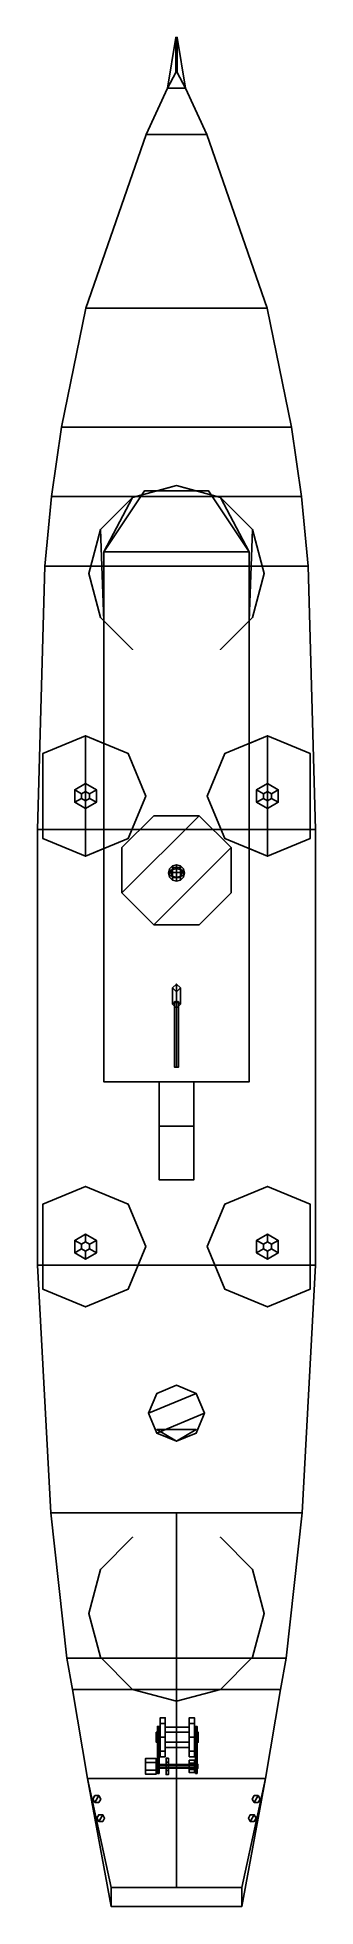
# Model space of a CAD drawing. Extents: x -3.6 to 3.6, y -24.4 to 23.8.
import ezdxf

# ---------------------------------------------------------------- set-up
doc = ezdxf.new("R2010")
doc.units = 0
doc.layers.get('0').update_dxf_attribs({"linetype": 'CONTINUOUS'})

msp = doc.modelspace()

# ---------------------------------------------------------------- linework, layer by layer
for points in [[(-0.02, 22.87, -1.68), (-0.23, 22.46, -1.9), (-0.23, 22.46, 1.68), (-0.02, 23.77, 1.68)], [(-0.02, 23.77, 1.68), (-0.23, 22.46, 1.68), (0.23, 22.46, 1.68), (0.02, 23.77, 1.68)], [(0.02, 22.87, -1.68), (-0.02, 22.87, -1.68), (-0.02, 23.77, 1.68), (0.02, 23.77, 1.68)], [(0.02, 23.77, 1.68), (0.23, 22.46, 1.68), (0.23, 22.46, -1.9), (0.02, 22.87, -1.68)], [(0.23, 22.46, -1.9), (-0.23, 22.46, -1.9), (-0.02, 22.87, -1.68), (0.02, 22.87, -1.68)], [(0.78, 21.27, -1.9), (-0.78, 21.27, -1.9), (-0.23, 22.46, -1.9), (0.23, 22.46, -1.9)], [(-0.23, 22.46, -1.9), (-0.78, 21.27, -1.9), (-0.78, 21.27, 1.68), (-0.23, 22.46, 1.68)], [(-0.23, 22.46, 1.68), (-0.78, 21.27, 1.68), (0.78, 21.27, 1.68), (0.23, 22.46, 1.68)], [(0.23, 22.46, 1.68), (0.78, 21.27, 1.68), (0.78, 21.27, -1.9), (0.23, 22.46, -1.9)], [(2.33, 16.8, -1.9), (-2.33, 16.8, -1.9), (-0.78, 21.27, -1.9), (0.78, 21.27, -1.9)], [(-0.78, 21.27, -1.9), (-2.33, 16.8, -1.9), (-2.33, 16.8, 1.68), (-0.78, 21.27, 1.68)], [(-0.78, 21.27, 1.68), (-2.33, 16.8, 1.68), (2.33, 16.8, 1.68), (0.78, 21.27, 1.68)], [(0.78, 21.27, 1.68), (2.33, 16.8, 1.68), (2.33, 16.8, -1.9), (0.78, 21.27, -1.9)], [(2.96, 13.74, -1.9), (-2.96, 13.74, -1.9), (-2.33, 16.8, -1.9), (2.33, 16.8, -1.9)], [(-2.33, 16.8, 1.68), (-2.96, 13.74, 1.68), (2.96, 13.74, 1.68), (2.33, 16.8, 1.68)], [(-2.33, 16.8, -1.9), (-2.96, 13.74, -1.9), (-2.96, 13.74, 1.68), (-2.33, 16.8, 1.68)], [(2.33, 16.8, 1.68), (2.96, 13.74, 1.68), (2.96, 13.74, -1.9), (2.33, 16.8, -1.9)], [(3.22, 11.95, -1.9), (-3.22, 11.95, -1.9), (-2.96, 13.74, -1.9), (2.96, 13.74, -1.9)], [(-2.96, 13.74, 1.68), (-3.22, 11.95, 1.68), (3.22, 11.95, 1.68), (2.96, 13.74, 1.68)], [(-2.96, 13.74, -1.9), (-3.22, 11.95, -1.9), (-3.22, 11.95, 1.68), (-2.96, 13.74, 1.68)], [(2.96, 13.74, 1.68), (3.22, 11.95, 1.68), (3.22, 11.95, -1.9), (2.96, 13.74, -1.9)], [(-0.82, 12.1, 1.68), (-1.87, 10.53, 1.68), (-1.87, 10.53, 3.86), (-0.82, 12.1, 3.86)], [(-0.82, 12.1, 3.86), (-1.87, 10.53, 3.86), (1.87, 10.53, 3.86), (0.82, 12.1, 3.86)], [(0, 12.23, 3.86), (-1.13, 11.927, 3.86), (-1.13, 11.927, 5.07), (0, 12.23, 5.07)], [(-1.13, 11.927, 3.86), (0, 12.23, 3.86), (0, 12.23, 5.07), (-1.13, 11.927, 5.07)], [(0.82, 12.1, 3.86), (0.82, 12.1, 1.68), (-0.82, 12.1, 1.68), (-0.82, 12.1, 3.86)], [(0.485, 12.1, 3.86), (0.485, 12.1, 3.86), (0, 12.23, 3.86), (-0.485, 12.1, 3.86)], [(0.485, 12.1, 3.86), (0.485, 12.1, 3.86), (-0.485, 12.1, 3.86), (0, 12.23, 3.86)], [(1.13, 11.927, 3.86), (0, 12.23, 3.86), (0, 12.23, 5.07), (1.13, 11.927, 5.07)], [(0, 12.23, 3.86), (1.13, 11.927, 3.86), (1.13, 11.927, 5.07), (0, 12.23, 5.07)], [(1.87, 10.53, 3.86), (1.87, 10.53, 1.68), (0.82, 12.1, 1.68), (0.82, 12.1, 3.86)], [(3.39, 10.16, -1.9), (-3.39, 10.16, -1.9), (-3.22, 11.95, -1.9), (3.22, 11.95, -1.9)], [(-3.22, 11.95, 1.68), (-3.39, 10.16, 1.68), (3.39, 10.16, 1.68), (3.22, 11.95, 1.68)], [(-3.22, 11.95, -1.9), (-3.39, 10.16, -1.9), (-3.39, 10.16, 1.68), (-3.22, 11.95, 1.68)], [(-1.13, 11.927, 3.86), (-1.957, 11.1, 3.86), (-1.957, 11.1, 5.07), (-1.13, 11.927, 5.07)], [(-1.957, 11.1, 3.86), (-1.13, 11.927, 3.86), (-1.13, 11.927, 5.07), (-1.957, 11.1, 5.07)], [(-1.13, 11.927, 3.86), (-1.87, 10.53, 3.86), (-1.87, 8.753, 3.86), (-1.957, 11.1, 3.86)], [(-1.87, 10.53, 3.86), (-1.13, 11.927, 3.86), (-1.957, 11.1, 3.86), (-1.87, 8.753, 3.86)], [(-1.87, 10.53, 3.86), (-0.893, 11.991, 3.86), (-1.13, 11.927, 3.86), (-1.87, 10.53, 3.86)], [(-0.893, 11.991, 3.86), (-1.87, 10.53, 3.86), (-1.87, 10.53, 3.86), (-1.13, 11.927, 3.86)], [(0.893, 11.991, 3.86), (1.87, 10.53, 3.86), (1.87, 10.53, 3.86), (1.13, 11.927, 3.86)], [(1.87, 10.53, 3.86), (0.893, 11.991, 3.86), (1.13, 11.927, 3.86), (1.87, 10.53, 3.86)], [(1.957, 11.1, 3.86), (1.13, 11.927, 3.86), (1.13, 11.927, 5.07), (1.957, 11.1, 5.07)], [(1.13, 11.927, 3.86), (1.957, 11.1, 3.86), (1.957, 11.1, 5.07), (1.13, 11.927, 5.07)], [(1.87, 10.53, 3.86), (1.13, 11.927, 3.86), (1.957, 11.1, 3.86), (1.87, 8.753, 3.86)], [(1.13, 11.927, 3.86), (1.87, 10.53, 3.86), (1.87, 8.753, 3.86), (1.957, 11.1, 3.86)], [(3.22, 11.95, 1.68), (3.39, 10.16, 1.68), (3.39, 10.16, -1.9), (3.22, 11.95, -1.9)], [(-1.957, 11.1, 3.86), (-2.26, 9.97, 3.86), (-2.26, 9.97, 5.07), (-1.957, 11.1, 5.07)], [(-2.26, 9.97, 3.86), (-1.957, 11.1, 3.86), (-1.957, 11.1, 5.07), (-2.26, 9.97, 5.07)], [(-1.957, 11.1, 3.86), (-1.87, 8.753, 3.86), (-1.957, 8.84, 3.86), (-2.26, 9.97, 3.86)], [(-1.87, 8.753, 3.86), (-1.957, 11.1, 3.86), (-2.26, 9.97, 3.86), (-1.957, 8.84, 3.86)], [(1.957, 11.1, 3.86), (1.87, 8.753, 3.86), (1.957, 8.84, 3.86), (2.26, 9.97, 3.86)], [(1.87, 8.753, 3.86), (1.957, 11.1, 3.86), (2.26, 9.97, 3.86), (1.957, 8.84, 3.86)], [(2.26, 9.97, 3.86), (1.957, 11.1, 3.86), (1.957, 11.1, 5.07), (2.26, 9.97, 5.07)], [(1.957, 11.1, 3.86), (2.26, 9.97, 3.86), (2.26, 9.97, 5.07), (1.957, 11.1, 5.07)], [(3.58, 3.38, -1.9), (-3.58, 3.38, -1.9), (-3.39, 10.16, -1.9), (3.39, 10.16, -1.9)], [(-3.39, 10.16, 1.68), (-3.58, 3.38, 1.68), (3.58, 3.38, 1.68), (3.39, 10.16, 1.68)], [(-3.39, 10.16, -1.9), (-3.58, 3.38, -1.9), (-3.58, 3.38, 1.68), (-3.39, 10.16, 1.68)], [(-1.87, 10.53, 1.68), (-1.87, -3.12, 1.68), (-1.87, -3.12, 3.86), (-1.87, 10.53, 3.86)], [(-1.87, 10.53, 3.86), (-1.87, -3.12, 3.86), (1.87, -3.12, 3.86), (1.87, 10.53, 3.86)], [(1.87, -3.12, 3.86), (1.87, -3.12, 1.68), (1.87, 10.53, 1.68), (1.87, 10.53, 3.86)], [(3.39, 10.16, 1.68), (3.58, 3.38, 1.68), (3.58, 3.38, -1.9), (3.39, 10.16, -1.9)], [(-2.26, 9.97, 3.86), (-1.957, 8.84, 3.86), (-1.957, 8.84, 5.07), (-2.26, 9.97, 5.07)], [(-1.957, 8.84, 3.86), (-2.26, 9.97, 3.86), (-2.26, 9.97, 5.07), (-1.957, 8.84, 5.07)], [(1.957, 8.84, 3.86), (2.26, 9.97, 3.86), (2.26, 9.97, 5.07), (1.957, 8.84, 5.07)], [(2.26, 9.97, 3.86), (1.957, 8.84, 3.86), (1.957, 8.84, 5.07), (2.26, 9.97, 5.07)], [(-1.957, 8.84, 3.86), (-1.13, 8.013, 3.86), (-1.13, 8.013, 5.07), (-1.957, 8.84, 5.07)], [(-1.13, 8.013, 3.86), (-1.957, 8.84, 3.86), (-1.957, 8.84, 5.07), (-1.13, 8.013, 5.07)], [(1.13, 8.013, 3.86), (1.957, 8.84, 3.86), (1.957, 8.84, 5.07), (1.13, 8.013, 5.07)], [(1.957, 8.84, 3.86), (1.13, 8.013, 3.86), (1.13, 8.013, 5.07), (1.957, 8.84, 5.07)], [(-3.436, 5.336, 3.86), (-2.34, 5.79, 3.86), (-2.34, 5.79, 5.07), (-3.436, 5.336, 5.07)], [(-2.34, 5.79, 3.86), (-3.436, 5.336, 3.86), (-3.436, 5.336, 5.07), (-2.34, 5.79, 5.07)], [(-2.34, 5.79, 3.86), (-2.34, 2.69, 3.86), (-3.436, 3.144, 3.86), (-3.436, 5.336, 3.86)], [(-2.34, 2.69, 3.86), (-2.34, 5.79, 3.86), (-3.436, 5.336, 3.86), (-3.436, 3.144, 3.86)], [(-2.34, 5.79, 3.86), (-1.244, 5.336, 3.86), (-1.244, 5.336, 5.07), (-2.34, 5.79, 5.07)], [(-1.244, 5.336, 3.86), (-2.34, 5.79, 3.86), (-2.34, 5.79, 5.07), (-1.244, 5.336, 5.07)], [(-1.87, 2.885, 3.86), (-1.87, 5.595, 3.86), (-2.34, 5.79, 3.86), (-2.34, 2.69, 3.86)], [(-1.87, 5.595, 3.86), (-1.87, 2.885, 3.86), (-2.34, 2.69, 3.86), (-2.34, 5.79, 3.86)], [(2.34, 5.79, 3.86), (1.244, 5.336, 3.86), (1.244, 5.336, 5.07), (2.34, 5.79, 5.07)], [(1.244, 5.336, 3.86), (2.34, 5.79, 3.86), (2.34, 5.79, 5.07), (1.244, 5.336, 5.07)], [(1.87, 5.595, 3.86), (1.87, 2.885, 3.86), (2.34, 2.69, 3.86), (2.34, 5.79, 3.86)], [(1.87, 2.885, 3.86), (1.87, 5.595, 3.86), (2.34, 5.79, 3.86), (2.34, 2.69, 3.86)], [(2.34, 5.79, 3.86), (2.34, 2.69, 3.86), (3.436, 3.144, 3.86), (3.436, 5.336, 3.86)], [(2.34, 2.69, 3.86), (2.34, 5.79, 3.86), (3.436, 5.336, 3.86), (3.436, 3.144, 3.86)], [(3.436, 5.336, 3.86), (2.34, 5.79, 3.86), (2.34, 5.79, 5.07), (3.436, 5.336, 5.07)], [(2.34, 5.79, 3.86), (3.436, 5.336, 3.86), (3.436, 5.336, 5.07), (2.34, 5.79, 5.07)], [(-3.436, 3.144, 3.86), (-3.436, 5.336, 3.86), (-3.436, 5.336, 5.07), (-3.436, 3.144, 5.07)], [(-3.436, 5.336, 3.86), (-3.436, 3.144, 3.86), (-3.436, 3.144, 5.07), (-3.436, 5.336, 5.07)], [(-3.436, 5.22, 1.68), (-3.436, 5.32, 1.68), (-3.436, 5.32, 3.86), (-3.436, 5.22, 3.86)], [(-3.436, 5.32, 1.68), (-3.436, 5.22, 1.68), (-3.436, 5.22, 3.86), (-3.436, 5.32, 3.86)], [(-1.244, 5.336, 3.86), (-0.79, 4.24, 3.86), (-0.79, 4.24, 5.07), (-1.244, 5.336, 5.07)], [(-0.79, 4.24, 3.86), (-1.244, 5.336, 3.86), (-1.244, 5.336, 5.07), (-0.79, 4.24, 5.07)], [(1.244, 5.336, 3.86), (0.79, 4.24, 3.86), (0.79, 4.24, 5.07), (1.244, 5.336, 5.07)], [(0.79, 4.24, 3.86), (1.244, 5.336, 3.86), (1.244, 5.336, 5.07), (0.79, 4.24, 5.07)], [(3.436, 3.144, 3.86), (3.436, 5.336, 3.86), (3.436, 5.336, 5.07), (3.436, 3.144, 5.07)], [(3.436, 5.336, 3.86), (3.436, 3.144, 3.86), (3.436, 3.144, 5.07), (3.436, 5.336, 5.07)], [(3.436, 5.22, 1.68), (3.436, 5.32, 1.68), (3.436, 5.32, 3.86), (3.436, 5.22, 3.86)], [(3.436, 5.32, 1.68), (3.436, 5.22, 1.68), (3.436, 5.22, 3.86), (3.436, 5.32, 3.86)], [(-2.444, 4.3, 5.1), (-2.34, 4.36, 5.1), (-2.34, 4.56, 3.86), (-2.617, 4.4, 3.86)], [(-2.444, 4.18, 5.1), (-2.444, 4.3, 5.1), (-2.617, 4.4, 3.86), (-2.617, 4.08, 3.86)], [(-2.34, 4.36, 5.1), (-2.236, 4.3, 5.1), (-2.063, 4.4, 3.86), (-2.34, 4.56, 3.86)], [(-2.236, 4.3, 5.1), (-2.236, 4.18, 5.1), (-2.063, 4.08, 3.86), (-2.063, 4.4, 3.86)], [(2.236, 4.3, 5.1), (2.34, 4.36, 5.1), (2.34, 4.56, 3.86), (2.063, 4.4, 3.86)], [(2.236, 4.18, 5.1), (2.236, 4.3, 5.1), (2.063, 4.4, 3.86), (2.063, 4.08, 3.86)], [(2.34, 4.36, 5.1), (2.444, 4.3, 5.1), (2.617, 4.4, 3.86), (2.34, 4.56, 3.86)], [(2.444, 4.3, 5.1), (2.444, 4.18, 5.1), (2.617, 4.08, 3.86), (2.617, 4.4, 3.86)], [(-2.34, 4.12, 5.1), (-2.444, 4.18, 5.1), (-2.617, 4.08, 3.86), (-2.34, 3.92, 3.86)], [(-2.236, 4.18, 5.1), (-2.34, 4.12, 5.1), (-2.34, 3.92, 3.86), (-2.063, 4.08, 3.86)], [(-0.79, 4.24, 3.86), (-1.244, 3.144, 3.86), (-1.244, 3.144, 5.07), (-0.79, 4.24, 5.07)], [(-1.244, 3.144, 3.86), (-0.79, 4.24, 3.86), (-0.79, 4.24, 5.07), (-1.244, 3.144, 5.07)], [(0.79, 4.24, 3.86), (1.244, 3.144, 3.86), (1.244, 3.144, 5.07), (0.79, 4.24, 5.07)], [(1.244, 3.144, 3.86), (0.79, 4.24, 3.86), (0.79, 4.24, 5.07), (1.244, 3.144, 5.07)], [(2.34, 4.12, 5.1), (2.236, 4.18, 5.1), (2.063, 4.08, 3.86), (2.34, 3.92, 3.86)], [(2.444, 4.18, 5.1), (2.34, 4.12, 5.1), (2.34, 3.92, 3.86), (2.617, 4.08, 3.86)], [(3.58, -7.84, -1.9), (-3.58, -7.84, -1.9), (-3.58, 3.38, -1.9), (3.58, 3.38, -1.9)], [(-3.58, 3.38, 1.68), (-3.58, -7.84, 1.68), (3.58, -7.84, 1.68), (3.58, 3.38, 1.68)], [(-3.58, 3.38, -1.9), (-3.58, -7.84, -1.9), (-3.58, -7.84, 1.68), (-3.58, 3.38, 1.68)], [(0.582, 3.734, 7.12), (-0.582, 3.734, 7.12), (-1.404, 2.912, 7.12), (-1.404, 1.748, 7.12)], [(1.404, 2.912, 7.12), (0.582, 3.734, 7.12), (-1.404, 1.748, 7.12), (-0.582, 0.926, 7.12)], [(-1.404, 2.912, 7.12), (-0.582, 3.734, 7.12), (-0.582, 3.734, 8.73), (-1.404, 2.912, 8.73)], [(-0.582, 3.734, 3.86), (-1.404, 2.912, 3.86), (-1.404, 2.912, 8.73), (-0.582, 3.734, 8.73)], [(-0.582, 3.734, 7.12), (0.582, 3.734, 7.12), (0.582, 3.734, 8.73), (-0.582, 3.734, 8.73)], [(0.582, 3.734, 3.86), (-0.582, 3.734, 3.86), (-0.582, 3.734, 8.73), (0.582, 3.734, 8.73)], [(0.582, 3.734, 7.12), (1.404, 2.912, 7.12), (1.404, 2.912, 8.73), (0.582, 3.734, 8.73)], [(1.404, 2.912, 3.86), (0.582, 3.734, 3.86), (0.582, 3.734, 8.73), (1.404, 2.912, 8.73)], [(3.58, 3.38, 1.68), (3.58, -7.84, 1.68), (3.58, -7.84, -1.9), (3.58, 3.38, -1.9)], [(-3.436, 3.25, 1.68), (-3.436, 3.15, 1.68), (-3.436, 3.15, 3.86), (-3.436, 3.25, 3.86)], [(-3.436, 3.15, 1.68), (-3.436, 3.25, 1.68), (-3.436, 3.25, 3.86), (-3.436, 3.15, 3.86)], [(-2.34, 2.69, 3.86), (-3.436, 3.144, 3.86), (-3.436, 3.144, 5.07), (-2.34, 2.69, 5.07)], [(-3.436, 3.144, 3.86), (-2.34, 2.69, 3.86), (-2.34, 2.69, 5.07), (-3.436, 3.144, 5.07)], [(-1.244, 3.144, 3.86), (-2.34, 2.69, 3.86), (-2.34, 2.69, 5.07), (-1.244, 3.144, 5.07)], [(-2.34, 2.69, 3.86), (-1.244, 3.144, 3.86), (-1.244, 3.144, 5.07), (-2.34, 2.69, 5.07)], [(-1.404, 1.748, 7.12), (-1.404, 2.912, 7.12), (-1.404, 2.912, 8.73), (-1.404, 1.748, 8.73)], [(-1.404, 2.912, 3.86), (-1.404, 1.748, 3.86), (-1.404, 1.748, 8.73), (-1.404, 2.912, 8.73)], [(1.404, 1.748, 7.12), (1.404, 2.912, 7.12), (-0.582, 0.926, 7.12), (0.582, 0.926, 7.12)], [(1.244, 3.144, 3.86), (2.34, 2.69, 3.86), (2.34, 2.69, 5.07), (1.244, 3.144, 5.07)], [(2.34, 2.69, 3.86), (1.244, 3.144, 3.86), (1.244, 3.144, 5.07), (2.34, 2.69, 5.07)], [(1.404, 2.912, 7.12), (1.404, 1.748, 7.12), (1.404, 1.748, 8.73), (1.404, 2.912, 8.73)], [(1.404, 1.748, 3.86), (1.404, 2.912, 3.86), (1.404, 2.912, 8.73), (1.404, 1.748, 8.73)], [(2.34, 2.69, 3.86), (3.436, 3.144, 3.86), (3.436, 3.144, 5.07), (2.34, 2.69, 5.07)], [(3.436, 3.144, 3.86), (2.34, 2.69, 3.86), (2.34, 2.69, 5.07), (3.436, 3.144, 5.07)], [(3.436, 3.25, 1.68), (3.436, 3.15, 1.68), (3.436, 3.15, 3.86), (3.436, 3.25, 3.86)], [(3.436, 3.15, 1.68), (3.436, 3.25, 1.68), (3.436, 3.25, 3.86), (3.436, 3.15, 3.86)], [(-0.105, 2.442, 8.6), (-0.182, 2.365, 8.6), (-0.182, 2.313, 8.691), (-0.105, 2.351, 8.758)], [(-0.105, 2.351, 8.442), (-0.182, 2.313, 8.509), (-0.182, 2.365, 8.6), (-0.105, 2.442, 8.6)], [(0, 2.47, 8.6), (-0.105, 2.442, 8.6), (-0.105, 2.351, 8.758), (0, 2.365, 8.782)], [(0, 2.365, 8.418), (-0.105, 2.351, 8.442), (-0.105, 2.442, 8.6), (0, 2.47, 8.6)], [(0.105, 2.442, 8.6), (0, 2.47, 8.6), (0, 2.365, 8.782), (0.105, 2.351, 8.758)], [(0.105, 2.351, 8.442), (0, 2.365, 8.418), (0, 2.47, 8.6), (0.105, 2.442, 8.6)], [(0.182, 2.365, 8.6), (0.105, 2.442, 8.6), (0.105, 2.351, 8.758), (0.182, 2.313, 8.691)], [(0.182, 2.313, 8.509), (0.105, 2.351, 8.442), (0.105, 2.442, 8.6), (0.182, 2.365, 8.6)], [(-0.182, 2.365, 8.6), (-0.21, 2.26, 8.6), (-0.21, 2.26, 8.6), (-0.182, 2.313, 8.691)], [(-0.182, 2.313, 8.509), (-0.21, 2.26, 8.6), (-0.21, 2.26, 8.6), (-0.182, 2.365, 8.6)], [(-0.182, 2.313, 8.691), (-0.21, 2.26, 8.6), (-0.21, 2.26, 8.6), (-0.182, 2.207, 8.691)], [(-0.182, 2.207, 8.509), (-0.21, 2.26, 8.6), (-0.21, 2.26, 8.6), (-0.182, 2.313, 8.509)], [(-0.182, 2.207, 8.691), (-0.21, 2.26, 8.6), (-0.21, 2.26, 8.6), (-0.182, 2.155, 8.6)], [(-0.182, 2.155, 8.6), (-0.21, 2.26, 8.6), (-0.21, 2.26, 8.6), (-0.182, 2.207, 8.509)], [(-0.105, 2.351, 8.758), (-0.182, 2.313, 8.691), (-0.182, 2.207, 8.691), (-0.105, 2.169, 8.758)], [(-0.105, 2.169, 8.443), (-0.182, 2.207, 8.509), (-0.182, 2.313, 8.509), (-0.105, 2.351, 8.442)], [(-0.105, 2.169, 8.758), (-0.182, 2.207, 8.691), (-0.182, 2.155, 8.6), (-0.105, 2.078, 8.6)], [(-0.105, 2.078, 8.6), (-0.182, 2.155, 8.6), (-0.182, 2.207, 8.509), (-0.105, 2.169, 8.443)], [(-0.075, 2.4, 7.12), (-0.15, 2.27, 7.12), (-0.15, 2.27, 8.42), (-0.075, 2.4, 8.42)], [(0.075, 2.4, 8.42), (-0.075, 2.4, 8.42), (-0.15, 2.27, 8.42), (0.15, 2.27, 8.42)], [(-0.15, 2.27, 7.12), (-0.075, 2.14, 7.12), (-0.075, 2.14, 8.42), (-0.15, 2.27, 8.42)], [(0.15, 2.27, 8.42), (-0.15, 2.27, 8.42), (-0.075, 2.14, 8.42), (0.075, 2.14, 8.42)], [(0, 2.365, 8.782), (-0.105, 2.351, 8.758), (-0.105, 2.169, 8.758), (0, 2.155, 8.782)], [(0, 2.155, 8.418), (-0.105, 2.169, 8.443), (-0.105, 2.351, 8.442), (0, 2.365, 8.418)], [(0, 2.155, 8.782), (-0.105, 2.169, 8.758), (-0.105, 2.078, 8.6), (0, 2.05, 8.6)], [(0, 2.05, 8.6), (-0.105, 2.078, 8.6), (-0.105, 2.169, 8.443), (0, 2.155, 8.418)], [(0.075, 2.4, 7.12), (-0.075, 2.4, 7.12), (-0.075, 2.4, 8.42), (0.075, 2.4, 8.42)], [(-0.075, 2.14, 7.12), (0.075, 2.14, 7.12), (0.075, 2.14, 8.42), (-0.075, 2.14, 8.42)], [(0.105, 2.351, 8.758), (0, 2.365, 8.782), (0, 2.155, 8.782), (0.105, 2.169, 8.758)], [(0.105, 2.169, 8.443), (0, 2.155, 8.418), (0, 2.365, 8.418), (0.105, 2.351, 8.442)], [(0.105, 2.169, 8.758), (0, 2.155, 8.782), (0, 2.05, 8.6), (0.105, 2.078, 8.6)], [(0.105, 2.078, 8.6), (0, 2.05, 8.6), (0, 2.155, 8.418), (0.105, 2.169, 8.443)], [(0.15, 2.27, 7.12), (0.075, 2.4, 7.12), (0.075, 2.4, 8.42), (0.15, 2.27, 8.42)], [(0.075, 2.14, 7.12), (0.15, 2.27, 7.12), (0.15, 2.27, 8.42), (0.075, 2.14, 8.42)], [(0.182, 2.313, 8.691), (0.105, 2.351, 8.758), (0.105, 2.169, 8.758), (0.182, 2.207, 8.691)], [(0.182, 2.207, 8.509), (0.105, 2.169, 8.443), (0.105, 2.351, 8.442), (0.182, 2.313, 8.509)], [(0.182, 2.207, 8.691), (0.105, 2.169, 8.758), (0.105, 2.078, 8.6), (0.182, 2.155, 8.6)], [(0.182, 2.155, 8.6), (0.105, 2.078, 8.6), (0.105, 2.169, 8.443), (0.182, 2.207, 8.509)], [(0.21, 2.26, 8.6), (0.182, 2.365, 8.6), (0.182, 2.313, 8.691), (0.21, 2.26, 8.6)], [(0.21, 2.26, 8.6), (0.182, 2.313, 8.509), (0.182, 2.365, 8.6), (0.21, 2.26, 8.6)], [(0.21, 2.26, 8.6), (0.182, 2.313, 8.691), (0.182, 2.207, 8.691), (0.21, 2.26, 8.6)], [(0.21, 2.26, 8.6), (0.182, 2.207, 8.509), (0.182, 2.313, 8.509), (0.21, 2.26, 8.6)], [(0.21, 2.26, 8.6), (0.182, 2.207, 8.691), (0.182, 2.155, 8.6), (0.21, 2.26, 8.6)], [(0.21, 2.26, 8.6), (0.182, 2.155, 8.6), (0.182, 2.207, 8.509), (0.21, 2.26, 8.6)], [(-0.582, 0.926, 7.12), (-1.404, 1.748, 7.12), (-1.404, 1.748, 8.73), (-0.582, 0.926, 8.73)], [(-1.404, 1.748, 3.86), (-0.582, 0.926, 3.86), (-0.582, 0.926, 8.73), (-1.404, 1.748, 8.73)], [(1.404, 1.748, 7.12), (0.582, 0.926, 7.12), (0.582, 0.926, 8.73), (1.404, 1.748, 8.73)], [(0.582, 0.926, 3.86), (1.404, 1.748, 3.86), (1.404, 1.748, 8.73), (0.582, 0.926, 8.73)], [(-0.582, 0.926, 3.86), (0.582, 0.926, 3.86), (0.582, 0.926, 7.12), (-0.582, 0.926, 7.12)], [(0, -0.6, 3.86), (-0.1, -0.7, 3.86), (-0.1, -1.12, 15.91), (0, -1.02, 15.91)], [(-0.1, -0.7, 3.86), (0, -0.8, 3.86), (0, -1.22, 15.91), (-0.1, -1.12, 15.91)], [(0.1, -0.7, 3.86), (0, -0.6, 3.86), (0, -1.02, 15.91), (0.1, -1.12, 15.91)], [(0, -0.8, 3.86), (0.1, -0.7, 3.86), (0.1, -1.12, 15.91), (0, -1.22, 15.91)], [(-0.1, -1.12, 15.91), (0, -1.22, 15.91), (0.1, -1.12, 15.91), (0, -1.02, 15.91)], [(0, -1.09, 12.77), (-0.05, -1.05, 12.69), (-0.05, -2.74, 14.29), (0, -2.74, 14.34)], [(-0.05, -1.05, 12.69), (0, -1.09, 12.67), (0, -2.74, 14.24), (-0.05, -2.74, 14.29)], [(0.05, -1.05, 12.69), (0, -1.09, 12.77), (0, -2.74, 14.34), (0.05, -2.74, 14.29)], [(0, -1.09, 12.67), (0.05, -1.05, 12.69), (0.05, -2.74, 14.29), (0, -2.74, 14.24)], [(-0.05, -2.74, 14.29), (0, -2.74, 14.24), (0.05, -2.74, 14.29), (0, -2.74, 14.34)], [(-1.87, -3.12, 3.86), (-1.87, -3.12, 1.68), (1.87, -3.12, 1.68), (1.87, -3.12, 3.86)], [(0.45, -3.12, 3.86), (0.45, -4.26, 3.86), (-0.45, -4.26, 3.86), (-0.45, -3.12, 3.86)], [(-0.45, -3.12, 3.86), (-0.45, -4.26, 3.86), (0.45, -4.26, 3.86), (0.45, -3.12, 3.86)], [(-0.45, -4.26, 3.86), (-0.45, -5.64, 1.68), (0.45, -5.64, 1.68), (0.45, -4.26, 3.86)], [(0.45, -4.26, 3.86), (0.45, -5.64, 1.68), (-0.45, -5.64, 1.68), (-0.45, -4.26, 3.86)], [(-2.34, -5.81, 1.68), (-3.436, -6.264, 1.68), (-3.436, -6.264, 2.89), (-2.34, -5.81, 2.89)], [(-3.436, -6.264, 1.68), (-2.34, -5.81, 1.68), (-2.34, -5.81, 2.89), (-3.436, -6.264, 2.89)], [(-1.244, -6.264, 1.68), (-2.34, -5.81, 1.68), (-2.34, -5.81, 2.89), (-1.244, -6.264, 2.89)], [(-2.34, -5.81, 1.68), (-1.244, -6.264, 1.68), (-1.244, -6.264, 2.89), (-2.34, -5.81, 2.89)], [(2.34, -5.81, 1.68), (1.244, -6.264, 1.68), (1.244, -6.264, 2.89), (2.34, -5.81, 2.89)], [(1.244, -6.264, 1.68), (2.34, -5.81, 1.68), (2.34, -5.81, 2.89), (1.244, -6.264, 2.89)], [(3.436, -6.264, 1.68), (2.34, -5.81, 1.68), (2.34, -5.81, 2.89), (3.436, -6.264, 2.89)], [(2.34, -5.81, 1.68), (3.436, -6.264, 1.68), (3.436, -6.264, 2.89), (2.34, -5.81, 2.89)], [(-3.436, -8.456, 1.68), (-3.436, -6.264, 1.68), (-3.436, -6.264, 2.89), (-3.436, -8.456, 2.89)], [(-3.436, -6.264, 1.68), (-3.436, -8.456, 1.68), (-3.436, -8.456, 2.89), (-3.436, -6.264, 2.89)], [(-0.79, -7.36, 1.68), (-1.244, -6.264, 1.68), (-1.244, -6.264, 2.89), (-0.79, -7.36, 2.89)], [(-1.244, -6.264, 1.68), (-0.79, -7.36, 1.68), (-0.79, -7.36, 2.89), (-1.244, -6.264, 2.89)], [(1.244, -6.264, 1.68), (0.79, -7.36, 1.68), (0.79, -7.36, 2.89), (1.244, -6.264, 2.89)], [(0.79, -7.36, 1.68), (1.244, -6.264, 1.68), (1.244, -6.264, 2.89), (0.79, -7.36, 2.89)], [(3.436, -8.456, 1.68), (3.436, -6.264, 1.68), (3.436, -6.264, 2.89), (3.436, -8.456, 2.89)], [(3.436, -6.264, 1.68), (3.436, -8.456, 1.68), (3.436, -8.456, 2.89), (3.436, -6.264, 2.89)], [(-2.444, -7.3, 2.92), (-2.34, -7.24, 2.92), (-2.34, -7.04, 1.68), (-2.617, -7.2, 1.68)], [(-2.444, -7.42, 2.92), (-2.444, -7.3, 2.92), (-2.617, -7.2, 1.68), (-2.617, -7.52, 1.68)], [(-2.34, -7.24, 2.92), (-2.236, -7.3, 2.92), (-2.063, -7.2, 1.68), (-2.34, -7.04, 1.68)], [(-2.236, -7.3, 2.92), (-2.236, -7.42, 2.92), (-2.063, -7.52, 1.68), (-2.063, -7.2, 1.68)], [(2.236, -7.3, 2.92), (2.34, -7.24, 2.92), (2.34, -7.04, 1.68), (2.063, -7.2, 1.68)], [(2.236, -7.42, 2.92), (2.236, -7.3, 2.92), (2.063, -7.2, 1.68), (2.063, -7.52, 1.68)], [(2.34, -7.24, 2.92), (2.444, -7.3, 2.92), (2.617, -7.2, 1.68), (2.34, -7.04, 1.68)], [(2.444, -7.3, 2.92), (2.444, -7.42, 2.92), (2.617, -7.52, 1.68), (2.617, -7.2, 1.68)], [(-2.34, -7.48, 2.92), (-2.444, -7.42, 2.92), (-2.617, -7.52, 1.68), (-2.34, -7.68, 1.68)], [(-2.236, -7.42, 2.92), (-2.34, -7.48, 2.92), (-2.34, -7.68, 1.68), (-2.063, -7.52, 1.68)], [(-1.244, -8.456, 1.68), (-0.79, -7.36, 1.68), (-0.79, -7.36, 2.89), (-1.244, -8.456, 2.89)], [(-0.79, -7.36, 1.68), (-1.244, -8.456, 1.68), (-1.244, -8.456, 2.89), (-0.79, -7.36, 2.89)], [(0.79, -7.36, 1.68), (1.244, -8.456, 1.68), (1.244, -8.456, 2.89), (0.79, -7.36, 2.89)], [(1.244, -8.456, 1.68), (0.79, -7.36, 1.68), (0.79, -7.36, 2.89), (1.244, -8.456, 2.89)], [(2.34, -7.48, 2.92), (2.236, -7.42, 2.92), (2.063, -7.52, 1.68), (2.34, -7.68, 1.68)], [(2.444, -7.42, 2.92), (2.34, -7.48, 2.92), (2.34, -7.68, 1.68), (2.617, -7.52, 1.68)], [(3.23, -14.21, -1.44), (-3.23, -14.21, -1.44), (-3.58, -7.84, -1.9), (3.58, -7.84, -1.9)], [(-3.58, -7.84, 1.68), (-3.23, -14.21, 1.68), (3.23, -14.21, 1.68), (3.58, -7.84, 1.68)], [(-3.58, -7.84, -1.9), (-3.23, -14.21, -1.44), (-3.23, -14.21, 1.68), (-3.58, -7.84, 1.68)], [(3.58, -7.84, 1.68), (3.23, -14.21, 1.68), (3.23, -14.21, -1.44), (3.58, -7.84, -1.9)], [(-3.436, -8.456, 1.68), (-2.34, -8.91, 1.68), (-2.34, -8.91, 2.89), (-3.436, -8.456, 2.89)], [(-2.34, -8.91, 1.68), (-3.436, -8.456, 1.68), (-3.436, -8.456, 2.89), (-2.34, -8.91, 2.89)], [(-2.34, -8.91, 1.68), (-1.244, -8.456, 1.68), (-1.244, -8.456, 2.89), (-2.34, -8.91, 2.89)], [(-1.244, -8.456, 1.68), (-2.34, -8.91, 1.68), (-2.34, -8.91, 2.89), (-1.244, -8.456, 2.89)], [(1.244, -8.456, 1.68), (2.34, -8.91, 1.68), (2.34, -8.91, 2.89), (1.244, -8.456, 2.89)], [(2.34, -8.91, 1.68), (1.244, -8.456, 1.68), (1.244, -8.456, 2.89), (2.34, -8.91, 2.89)], [(2.34, -8.91, 1.68), (3.436, -8.456, 1.68), (3.436, -8.456, 2.89), (2.34, -8.91, 2.89)], [(3.436, -8.456, 1.68), (2.34, -8.91, 1.68), (2.34, -8.91, 2.89), (3.436, -8.456, 2.89)], [(-0.72, -11.65, 3.86), (0.509, -11.141, 3.86), (0, -10.93, 3.86), (-0.509, -11.141, 3.86)], [(0.509, -11.141, 3.86), (-0.72, -11.65, 3.86), (-0.509, -11.141, 3.86), (0, -10.93, 3.86)], [(0, -10.93, 3.86), (-0.509, -11.141, 3.86), (-0.509, -11.141, 4.92), (0, -10.93, 4.92)], [(-0.509, -11.141, 3.86), (0, -10.93, 3.86), (0, -10.93, 4.92), (-0.509, -11.141, 4.92)], [(0.509, -11.141, 3.86), (0, -10.93, 3.86), (0, -10.93, 4.92), (0.509, -11.141, 4.92)], [(0, -10.93, 3.86), (0.509, -11.141, 3.86), (0.509, -11.141, 4.92), (0, -10.93, 4.92)], [(-0.509, -11.141, 3.86), (-0.72, -11.65, 3.86), (-0.72, -11.65, 4.92), (-0.509, -11.141, 4.92)], [(-0.72, -11.65, 3.86), (-0.509, -11.141, 3.86), (-0.509, -11.141, 4.92), (-0.72, -11.65, 4.92)], [(0.72, -11.65, 3.86), (-0.509, -12.159, 3.86), (-0.72, -11.65, 3.86), (0.509, -11.141, 3.86)], [(-0.509, -12.159, 3.86), (0.72, -11.65, 3.86), (0.509, -11.141, 3.86), (-0.72, -11.65, 3.86)], [(0.72, -11.65, 3.86), (0.509, -11.141, 3.86), (0.509, -11.141, 4.92), (0.72, -11.65, 4.92)], [(0.509, -11.141, 3.86), (0.72, -11.65, 3.86), (0.72, -11.65, 4.92), (0.509, -11.141, 4.92)], [(-0.72, -11.65, 3.86), (-0.509, -12.159, 3.86), (-0.509, -12.159, 4.92), (-0.72, -11.65, 4.92)], [(-0.509, -12.159, 3.86), (-0.72, -11.65, 3.86), (-0.72, -11.65, 4.92), (-0.509, -12.159, 4.92)], [(0, -12.37, 3.86), (0.509, -12.159, 3.86), (0.72, -11.65, 3.86), (-0.509, -12.159, 3.86)], [(0.509, -12.159, 3.86), (0, -12.37, 3.86), (-0.509, -12.159, 3.86), (0.72, -11.65, 3.86)], [(0.509, -12.159, 3.86), (0.72, -11.65, 3.86), (0.72, -11.65, 4.92), (0.509, -12.159, 4.92)], [(0.72, -11.65, 3.86), (0.509, -12.159, 3.86), (0.509, -12.159, 4.92), (0.72, -11.65, 4.92)], [(-0.51, -12.07, 1.68), (0, -12.37, 1.68), (0, -12.37, 3.86), (-0.51, -12.07, 3.86)], [(0.51, -12.07, 3.86), (0.51, -12.07, 1.68), (-0.51, -12.07, 1.68), (-0.51, -12.07, 3.86)], [(-0.509, -12.159, 3.86), (0, -12.37, 3.86), (0, -12.37, 4.92), (-0.509, -12.159, 4.92)], [(0, -12.37, 3.86), (-0.509, -12.159, 3.86), (-0.509, -12.159, 4.92), (0, -12.37, 4.92)], [(0, -12.37, 3.86), (0, -12.37, 1.68), (0.51, -12.07, 1.68), (0.51, -12.07, 3.86)], [(0, -12.37, 3.86), (0.509, -12.159, 3.86), (0.509, -12.159, 4.92), (0, -12.37, 4.92)], [(0.509, -12.159, 3.86), (0, -12.37, 3.86), (0, -12.37, 4.92), (0.509, -12.159, 4.92)], [(-3.23, -14.21, 1.68), (-2.82, -17.95, 1.68), (2.82, -17.95, 1.68), (3.23, -14.21, 1.68)], [(-3.23, -14.21, -1.44), (-2.82, -17.95, -0.71), (-2.82, -17.95, 1.68), (-3.23, -14.21, 1.68)], [(0, -17.95, -1.04), (-2.82, -17.95, -0.71), (-3.23, -14.21, -1.44), (0, -14.21, -1.44)], [(2.82, -17.95, -0.71), (0, -17.95, -1.04), (0, -14.21, -1.44), (3.23, -14.21, -1.44)], [(3.23, -14.21, 1.68), (2.82, -17.95, 1.68), (2.82, -17.95, -0.71), (3.23, -14.21, -1.44)], [(-1.13, -14.843, 2.89), (-1.957, -15.67, 2.89), (-1.957, -15.67, 1.68), (-1.13, -14.843, 1.68)], [(-1.957, -15.67, 2.89), (-1.13, -14.843, 2.89), (-1.13, -14.843, 1.68), (-1.957, -15.67, 1.68)], [(1.957, -15.67, 2.89), (1.13, -14.843, 2.89), (1.13, -14.843, 1.68), (1.957, -15.67, 1.68)], [(1.13, -14.843, 2.89), (1.957, -15.67, 2.89), (1.957, -15.67, 1.68), (1.13, -14.843, 1.68)], [(-1.957, -15.67, 2.89), (-2.26, -16.8, 2.89), (-2.26, -16.8, 1.68), (-1.957, -15.67, 1.68)], [(-2.26, -16.8, 2.89), (-1.957, -15.67, 2.89), (-1.957, -15.67, 1.68), (-2.26, -16.8, 1.68)], [(2.26, -16.8, 2.89), (1.957, -15.67, 2.89), (1.957, -15.67, 1.68), (2.26, -16.8, 1.68)], [(1.957, -15.67, 2.89), (2.26, -16.8, 2.89), (2.26, -16.8, 1.68), (1.957, -15.67, 1.68)], [(-2.26, -16.8, 2.89), (-1.957, -17.93, 2.89), (-1.957, -17.93, 1.68), (-2.26, -16.8, 1.68)], [(-1.957, -17.93, 2.89), (-2.26, -16.8, 2.89), (-2.26, -16.8, 1.68), (-1.957, -17.93, 1.68)], [(1.957, -17.93, 2.89), (2.26, -16.8, 2.89), (2.26, -16.8, 1.68), (1.957, -17.93, 1.68)], [(2.26, -16.8, 2.89), (1.957, -17.93, 2.89), (1.957, -17.93, 1.68), (2.26, -16.8, 1.68)], [(-2.82, -17.95, -0.71), (-2.68, -18.76, -0.61), (-2.68, -18.76, 1.68), (-2.82, -17.95, 1.68)], [(-2.82, -17.95, 1.68), (-2.68, -18.76, 1.68), (2.68, -18.76, 1.68), (2.82, -17.95, 1.68)], [(0, -18.76, -0.9), (-2.68, -18.76, -0.61), (-2.82, -17.95, -0.71), (0, -17.95, -1.04)], [(-1.957, -17.93, 2.89), (-1.13, -18.757, 2.89), (-1.13, -18.757, 1.68), (-1.957, -17.93, 1.68)], [(-1.13, -18.757, 2.89), (-1.957, -17.93, 2.89), (-1.957, -17.93, 1.68), (-1.13, -18.757, 1.68)], [(2.68, -18.76, -0.61), (0, -18.76, -0.9), (0, -17.95, -1.04), (2.82, -17.95, -0.71)], [(1.13, -18.757, 2.89), (1.957, -17.93, 2.89), (1.957, -17.93, 1.68), (1.13, -18.757, 1.68)], [(1.957, -17.93, 2.89), (1.13, -18.757, 2.89), (1.13, -18.757, 1.68), (1.957, -17.93, 1.68)], [(2.82, -17.95, 1.68), (2.68, -18.76, 1.68), (2.68, -18.76, -0.61), (2.82, -17.95, -0.71)], [(-2.68, -18.76, 1.68), (-2.29, -21.05, 1.68), (2.29, -21.05, 1.68), (2.68, -18.76, 1.68)], [(-2.68, -18.76, -0.61), (-2.29, -21.05, -0.35), (-2.29, -21.05, 1.68), (-2.68, -18.76, 1.68)], [(0, -21.05, -0.9), (-2.29, -21.05, -0.35), (-2.68, -18.76, -0.61), (0, -18.76, -0.9)], [(-1.13, -18.757, 2.89), (0, -19.06, 2.89), (0, -19.06, 1.68), (-1.13, -18.757, 1.68)], [(0, -19.06, 2.89), (-1.13, -18.757, 2.89), (-1.13, -18.757, 1.68), (0, -19.06, 1.68)], [(0, -19.06, 2.89), (1.13, -18.757, 2.89), (1.13, -18.757, 1.68), (0, -19.06, 1.68)], [(1.13, -18.757, 2.89), (0, -19.06, 2.89), (0, -19.06, 1.68), (1.13, -18.757, 1.68)], [(2.29, -21.05, -0.35), (0, -21.05, -0.9), (0, -18.76, -0.9), (2.68, -18.76, -0.61)], [(2.68, -18.76, 1.68), (2.29, -21.05, 1.68), (2.29, -21.05, -0.35), (2.68, -18.76, -0.61)], [(-0.49, -19.8, 2.29), (-0.49, -19.71, 1.68), (-0.49, -20.27, 1.68), (-0.49, -20.18, 2.29)], [(-0.45, -19.8, 2.29), (-0.45, -19.71, 1.68), (-0.49, -19.71, 1.68), (-0.49, -19.8, 2.29)], [(-0.45, -20.27, 1.68), (-0.45, -19.71, 1.68), (-0.45, -19.8, 2.29), (-0.45, -20.18, 2.29)], [(-0.42, -19.49, 2.29), (-0.42, -20.344, 2.644), (-0.42, -19.99, 2.79), (-0.42, -19.636, 2.644)], [(-0.42, -19.636, 1.936), (-0.42, -20.49, 2.29), (-0.42, -20.344, 2.644), (-0.42, -19.49, 2.29)], [(-0.29, -19.49, 2.29), (-0.29, -19.636, 1.936), (-0.42, -19.636, 1.936), (-0.42, -19.49, 2.29)], [(-0.29, -19.636, 2.644), (-0.29, -19.49, 2.29), (-0.42, -19.49, 2.29), (-0.42, -19.636, 2.644)], [(-0.29, -19.99, 2.79), (-0.29, -19.636, 2.644), (-0.42, -19.636, 2.644), (-0.42, -19.99, 2.79)], [(-0.42, -19.99, 1.79), (-0.42, -20.344, 1.936), (-0.42, -20.49, 2.29), (-0.42, -19.636, 1.936)], [(-0.29, -19.636, 1.936), (-0.29, -19.99, 1.79), (-0.42, -19.99, 1.79), (-0.42, -19.636, 1.936)], [(-0.29, -20.344, 2.644), (-0.29, -19.49, 2.29), (-0.29, -19.636, 2.644), (-0.29, -19.99, 2.79)], [(-0.29, -20.49, 2.29), (-0.29, -19.636, 1.936), (-0.29, -19.49, 2.29), (-0.29, -20.344, 2.644)], [(-0.29, -20.344, 1.936), (-0.29, -19.99, 1.79), (-0.29, -19.636, 1.936), (-0.29, -20.49, 2.29)], [(0.33, -19.49, 2.29), (0.33, -20.344, 2.644), (0.33, -19.99, 2.79), (0.33, -19.636, 2.644)], [(0.33, -19.636, 1.936), (0.33, -20.49, 2.29), (0.33, -20.344, 2.644), (0.33, -19.49, 2.29)], [(0.46, -19.49, 2.29), (0.46, -19.636, 1.936), (0.33, -19.636, 1.936), (0.33, -19.49, 2.29)], [(0.46, -19.636, 2.644), (0.46, -19.49, 2.29), (0.33, -19.49, 2.29), (0.33, -19.636, 2.644)], [(0.46, -19.99, 2.79), (0.46, -19.636, 2.644), (0.33, -19.636, 2.644), (0.33, -19.99, 2.79)], [(0.33, -19.99, 1.79), (0.33, -20.344, 1.936), (0.33, -20.49, 2.29), (0.33, -19.636, 1.936)], [(0.46, -19.636, 1.936), (0.46, -19.99, 1.79), (0.33, -19.99, 1.79), (0.33, -19.636, 1.936)], [(0.46, -20.344, 2.644), (0.46, -19.49, 2.29), (0.46, -19.636, 2.644), (0.46, -19.99, 2.79)], [(0.46, -20.49, 2.29), (0.46, -19.636, 1.936), (0.46, -19.49, 2.29), (0.46, -20.344, 2.644)], [(0.46, -20.344, 1.936), (0.46, -19.99, 1.79), (0.46, -19.636, 1.936), (0.46, -20.49, 2.29)], [(0.49, -19.71, 1.68), (0.49, -20.27, 1.68), (0.49, -20.18, 2.29), (0.49, -19.8, 2.29)], [(0.53, -19.8, 2.29), (0.53, -19.71, 1.68), (0.49, -19.71, 1.68), (0.49, -19.8, 2.29)], [(0.53, -20.18, 2.29), (0.53, -20.27, 1.68), (0.53, -19.71, 1.68), (0.53, -19.8, 2.29)], [(-0.52, -19.925, 2.177), (-0.52, -19.86, 2.29), (-0.42, -19.86, 2.29), (-0.42, -19.925, 2.177)], [(-0.52, -19.925, 2.177), (-0.52, -20.055, 2.177), (-0.52, -20.12, 2.29), (-0.52, -19.86, 2.29)], [(-0.52, -19.86, 2.29), (-0.52, -19.925, 2.403), (-0.42, -19.925, 2.403), (-0.42, -19.86, 2.29)], [(-0.52, -19.86, 2.29), (-0.52, -20.12, 2.29), (-0.52, -20.055, 2.403), (-0.52, -19.925, 2.403)], [(-0.52, -19.925, 2.403), (-0.52, -20.055, 2.403), (-0.42, -20.055, 2.403), (-0.42, -19.925, 2.403)], [(-0.52, -20.055, 2.177), (-0.52, -19.925, 2.177), (-0.42, -19.925, 2.177), (-0.42, -20.055, 2.177)], [(-0.52, -20.12, 2.29), (-0.52, -20.055, 2.177), (-0.42, -20.055, 2.177), (-0.42, -20.12, 2.29)], [(-0.52, -20.055, 2.403), (-0.52, -20.12, 2.29), (-0.42, -20.12, 2.29), (-0.42, -20.055, 2.403)], [(-0.49, -19.89, 2.46), (-0.49, -19.8, 2.29), (-0.49, -20.18, 2.29), (-0.49, -20.09, 2.46)], [(-0.45, -19.89, 2.46), (-0.45, -19.8, 2.29), (-0.49, -19.8, 2.29), (-0.49, -19.89, 2.46)], [(-0.45, -20.09, 2.46), (-0.45, -19.89, 2.46), (-0.49, -19.89, 2.46), (-0.49, -20.09, 2.46)], [(-0.49, -20.09, 2.46), (-0.49, -20.18, 2.29), (-0.45, -20.18, 2.29), (-0.45, -20.09, 2.46)], [(-0.49, -20.18, 2.29), (-0.49, -20.195, 2.19), (-0.45, -20.195, 2.19), (-0.45, -20.18, 2.29)], [(-0.49, -20.195, 2.19), (-0.49, -20.27, 1.68), (-0.49, -20.92, 1.68), (-0.49, -20.83, 2.19)], [(-0.49, -20.195, 2.19), (-0.49, -20.83, 2.19), (-0.45, -20.83, 2.19), (-0.45, -20.195, 2.19)], [(-0.45, -20.18, 2.29), (-0.45, -19.8, 2.29), (-0.45, -19.89, 2.46), (-0.45, -20.09, 2.46)], [(-0.45, -20.92, 1.68), (-0.45, -20.27, 1.68), (-0.45, -20.195, 2.19), (-0.45, -20.83, 2.19)], [(-0.29, -20.344, 2.644), (-0.29, -19.99, 2.79), (-0.42, -19.99, 2.79), (-0.42, -20.344, 2.644)], [(-0.29, -19.99, 1.79), (-0.29, -20.344, 1.936), (-0.42, -20.344, 1.936), (-0.42, -19.99, 1.79)], [(0.33, -19.73, 2.29), (0.33, -19.86, 2.065), (-0.29, -19.86, 2.065), (-0.29, -19.73, 2.29)], [(0.33, -19.86, 2.515), (0.33, -19.73, 2.29), (-0.29, -19.73, 2.29), (-0.29, -19.86, 2.515)], [(0.33, -19.86, 2.065), (0.33, -20.12, 2.065), (-0.29, -20.12, 2.065), (-0.29, -19.86, 2.065)], [(0.33, -20.12, 2.515), (0.33, -19.86, 2.515), (-0.29, -19.86, 2.515), (-0.29, -20.12, 2.515)], [(0.33, -20.12, 2.065), (0.33, -20.25, 2.29), (-0.29, -20.25, 2.29), (-0.29, -20.12, 2.065)], [(0.33, -20.25, 2.29), (0.33, -20.12, 2.515), (-0.29, -20.12, 2.515), (-0.29, -20.25, 2.29)], [(0.46, -20.344, 2.644), (0.46, -19.99, 2.79), (0.33, -19.99, 2.79), (0.33, -20.344, 2.644)], [(0.46, -19.99, 1.79), (0.46, -20.344, 1.936), (0.33, -20.344, 1.936), (0.33, -19.99, 1.79)], [(0.56, -19.86, 2.29), (0.56, -19.925, 2.177), (0.46, -19.925, 2.177), (0.46, -19.86, 2.29)], [(0.56, -19.925, 2.403), (0.56, -19.86, 2.29), (0.46, -19.86, 2.29), (0.46, -19.925, 2.403)], [(0.56, -19.925, 2.177), (0.56, -20.055, 2.177), (0.46, -20.055, 2.177), (0.46, -19.925, 2.177)], [(0.56, -20.055, 2.403), (0.56, -19.925, 2.403), (0.46, -19.925, 2.403), (0.46, -20.055, 2.403)], [(0.56, -20.055, 2.177), (0.56, -20.12, 2.29), (0.46, -20.12, 2.29), (0.46, -20.055, 2.177)], [(0.56, -20.12, 2.29), (0.56, -20.055, 2.403), (0.46, -20.055, 2.403), (0.46, -20.12, 2.29)], [(0.53, -19.89, 2.46), (0.53, -19.8, 2.29), (0.49, -19.8, 2.29), (0.49, -19.89, 2.46)], [(0.49, -19.8, 2.29), (0.49, -20.18, 2.29), (0.49, -20.09, 2.46), (0.49, -19.89, 2.46)], [(0.49, -19.89, 2.46), (0.49, -20.09, 2.46), (0.53, -20.09, 2.46), (0.53, -19.89, 2.46)], [(0.49, -20.09, 2.46), (0.49, -20.18, 2.29), (0.53, -20.18, 2.29), (0.53, -20.09, 2.46)], [(0.49, -20.18, 2.29), (0.49, -20.195, 2.19), (0.53, -20.195, 2.19), (0.53, -20.18, 2.29)], [(0.49, -20.27, 1.68), (0.49, -20.92, 1.68), (0.49, -20.83, 2.19), (0.49, -20.195, 2.19)], [(0.49, -20.195, 2.19), (0.49, -20.83, 2.19), (0.53, -20.83, 2.19), (0.53, -20.195, 2.19)], [(0.53, -20.09, 2.46), (0.53, -20.18, 2.29), (0.53, -19.8, 2.29), (0.53, -19.89, 2.46)], [(0.53, -20.83, 2.19), (0.53, -20.92, 1.68), (0.53, -20.27, 1.68), (0.53, -20.195, 2.19)], [(0.56, -20.055, 2.177), (0.56, -19.925, 2.177), (0.56, -19.86, 2.29), (0.56, -20.12, 2.29)], [(0.56, -20.12, 2.29), (0.56, -19.86, 2.29), (0.56, -19.925, 2.403), (0.56, -20.055, 2.403)], [(-0.8, -20.94, 2.11), (-0.8, -20.54, 2.11), (-0.8, -20.64, 1.937), (-0.8, -20.84, 1.937)], [(-0.52, -20.54, 2.11), (-0.52, -20.64, 1.937), (-0.8, -20.64, 1.937), (-0.8, -20.54, 2.11)], [(-0.8, -20.84, 2.283), (-0.8, -20.64, 2.283), (-0.8, -20.54, 2.11), (-0.8, -20.94, 2.11)], [(-0.52, -20.64, 2.283), (-0.52, -20.54, 2.11), (-0.8, -20.54, 2.11), (-0.8, -20.64, 2.283)], [(-0.52, -20.64, 1.937), (-0.52, -20.84, 1.937), (-0.8, -20.84, 1.937), (-0.8, -20.64, 1.937)], [(-0.52, -20.84, 2.283), (-0.52, -20.64, 2.283), (-0.8, -20.64, 2.283), (-0.8, -20.84, 2.283)], [(-0.52, -20.84, 1.937), (-0.52, -20.64, 1.937), (-0.52, -20.54, 2.11), (-0.52, -20.94, 2.11)], [(-0.52, -20.94, 2.11), (-0.52, -20.54, 2.11), (-0.52, -20.64, 2.283), (-0.52, -20.84, 2.283)], [(0.55, -20.69, 2.11), (0.55, -20.715, 2.067), (-0.52, -20.715, 2.067), (-0.52, -20.69, 2.11)], [(0.55, -20.715, 2.153), (0.55, -20.69, 2.11), (-0.52, -20.69, 2.11), (-0.52, -20.715, 2.153)], [(-0.29, -20.344, 1.936), (-0.29, -20.49, 2.29), (-0.42, -20.49, 2.29), (-0.42, -20.344, 1.936)], [(-0.29, -20.49, 2.29), (-0.29, -20.344, 2.644), (-0.42, -20.344, 2.644), (-0.42, -20.49, 2.29)], [(-0.27, -20.95, 2.11), (-0.27, -20.53, 2.11), (-0.27, -20.635, 1.928), (-0.27, -20.845, 1.928)], [(-0.21, -20.53, 2.11), (-0.21, -20.635, 1.928), (-0.27, -20.635, 1.928), (-0.27, -20.53, 2.11)], [(-0.27, -20.845, 2.292), (-0.27, -20.635, 2.292), (-0.27, -20.53, 2.11), (-0.27, -20.95, 2.11)], [(-0.21, -20.635, 2.292), (-0.21, -20.53, 2.11), (-0.27, -20.53, 2.11), (-0.27, -20.635, 2.292)], [(-0.21, -20.635, 1.928), (-0.21, -20.845, 1.928), (-0.27, -20.845, 1.928), (-0.27, -20.635, 1.928)], [(-0.21, -20.845, 2.292), (-0.21, -20.635, 2.292), (-0.27, -20.635, 2.292), (-0.27, -20.845, 2.292)], [(-0.21, -20.845, 1.928), (-0.21, -20.635, 1.928), (-0.21, -20.53, 2.11), (-0.21, -20.95, 2.11)], [(-0.21, -20.95, 2.11), (-0.21, -20.53, 2.11), (-0.21, -20.635, 2.292), (-0.21, -20.845, 2.292)], [(0.46, -20.344, 1.936), (0.46, -20.49, 2.29), (0.33, -20.49, 2.29), (0.33, -20.344, 1.936)], [(0.46, -20.49, 2.29), (0.46, -20.344, 2.644), (0.33, -20.344, 2.644), (0.33, -20.49, 2.29)], [(0.33, -20.9, 2.11), (0.33, -20.58, 2.11), (0.33, -20.66, 1.971), (0.33, -20.82, 1.971)], [(0.46, -20.58, 2.11), (0.46, -20.66, 1.971), (0.33, -20.66, 1.971), (0.33, -20.58, 2.11)], [(0.33, -20.82, 2.249), (0.33, -20.66, 2.249), (0.33, -20.58, 2.11), (0.33, -20.9, 2.11)], [(0.46, -20.66, 2.249), (0.46, -20.58, 2.11), (0.33, -20.58, 2.11), (0.33, -20.66, 2.249)], [(0.46, -20.66, 1.971), (0.46, -20.82, 1.971), (0.33, -20.82, 1.971), (0.33, -20.66, 1.971)], [(0.46, -20.82, 2.249), (0.46, -20.66, 2.249), (0.33, -20.66, 2.249), (0.33, -20.82, 2.249)], [(0.46, -20.82, 1.971), (0.46, -20.66, 1.971), (0.46, -20.58, 2.11), (0.46, -20.9, 2.11)], [(0.46, -20.9, 2.11), (0.46, -20.58, 2.11), (0.46, -20.66, 2.249), (0.46, -20.82, 2.249)], [(0.55, -20.765, 2.067), (0.55, -20.715, 2.067), (0.55, -20.69, 2.11), (0.55, -20.79, 2.11)], [(0.55, -20.79, 2.11), (0.55, -20.69, 2.11), (0.55, -20.715, 2.153), (0.55, -20.765, 2.153)], [(-2.29, -21.05, 1.68), (-1.68, -24.35, 1.68), (1.68, -24.35, 1.68), (2.29, -21.05, 1.68)], [(-2.29, -21.05, -0.35), (-1.68, -23.86, -0.35), (-1.68, -24.35, 1.68), (-2.29, -21.05, 1.68)], [(0, -23.86, -0.9), (-1.68, -23.86, -0.35), (-2.29, -21.05, -0.35), (0, -21.05, -0.9)], [(-0.52, -20.84, 1.937), (-0.52, -20.94, 2.11), (-0.8, -20.94, 2.11), (-0.8, -20.84, 1.937)], [(-0.52, -20.94, 2.11), (-0.52, -20.84, 2.283), (-0.8, -20.84, 2.283), (-0.8, -20.94, 2.11)], [(0.55, -20.715, 2.067), (0.55, -20.765, 2.067), (-0.52, -20.765, 2.067), (-0.52, -20.715, 2.067)], [(0.55, -20.765, 2.153), (0.55, -20.715, 2.153), (-0.52, -20.715, 2.153), (-0.52, -20.765, 2.153)], [(0.55, -20.765, 2.067), (0.55, -20.79, 2.11), (-0.52, -20.79, 2.11), (-0.52, -20.765, 2.067)], [(0.55, -20.79, 2.11), (0.55, -20.765, 2.153), (-0.52, -20.765, 2.153), (-0.52, -20.79, 2.11)], [(-0.49, -20.83, 2.19), (-0.49, -20.92, 1.68), (-0.45, -20.92, 1.68), (-0.45, -20.83, 2.19)], [(-0.21, -20.845, 1.928), (-0.21, -20.95, 2.11), (-0.27, -20.95, 2.11), (-0.27, -20.845, 1.928)], [(-0.21, -20.95, 2.11), (-0.21, -20.845, 2.292), (-0.27, -20.845, 2.292), (-0.27, -20.95, 2.11)], [(1.68, -23.86, -0.35), (0, -23.86, -0.9), (0, -21.05, -0.9), (2.29, -21.05, -0.35)], [(0.46, -20.82, 1.971), (0.46, -20.9, 2.11), (0.33, -20.9, 2.11), (0.33, -20.82, 1.971)], [(0.46, -20.9, 2.11), (0.46, -20.82, 2.249), (0.33, -20.82, 2.249), (0.33, -20.9, 2.11)], [(0.49, -20.83, 2.19), (0.49, -20.92, 1.68), (0.53, -20.92, 1.68), (0.53, -20.83, 2.19)], [(2.29, -21.05, 1.68), (1.68, -24.35, 1.68), (1.68, -23.86, -0.35), (2.29, -21.05, -0.35)], [(-2.1, -21.493, 2.11), (-2.15, -21.58, 2.11), (-2.1, -21.667, 2.11), (-2, -21.493, 2.11)], [(-2.1, -21.493, 1.68), (-2.15, -21.58, 1.68), (-2.15, -21.58, 2.11), (-2.1, -21.493, 2.11)], [(-2.15, -21.58, 1.68), (-2.1, -21.667, 1.68), (-2.1, -21.667, 2.11), (-2.15, -21.58, 2.11)], [(-2, -21.493, 2.11), (-2.1, -21.667, 2.11), (-2, -21.667, 2.11), (-1.95, -21.58, 2.11)], [(-2, -21.493, 1.68), (-2.1, -21.493, 1.68), (-2.1, -21.493, 2.11), (-2, -21.493, 2.11)], [(-1.95, -21.58, 1.68), (-2, -21.493, 1.68), (-2, -21.493, 2.11), (-1.95, -21.58, 2.11)], [(-2, -21.667, 1.68), (-1.95, -21.58, 1.68), (-1.95, -21.58, 2.11), (-2, -21.667, 2.11)], [(2, -21.493, 1.68), (1.95, -21.58, 1.68), (1.95, -21.58, 2.11), (2, -21.493, 2.11)], [(2, -21.493, 2.11), (1.95, -21.58, 2.11), (2, -21.667, 2.11), (2.1, -21.493, 2.11)], [(1.95, -21.58, 1.68), (2, -21.667, 1.68), (2, -21.667, 2.11), (1.95, -21.58, 2.11)], [(2.1, -21.493, 1.68), (2, -21.493, 1.68), (2, -21.493, 2.11), (2.1, -21.493, 2.11)], [(2.1, -21.493, 2.11), (2, -21.667, 2.11), (2.1, -21.667, 2.11), (2.15, -21.58, 2.11)], [(2.15, -21.58, 1.68), (2.1, -21.493, 1.68), (2.1, -21.493, 2.11), (2.15, -21.58, 2.11)], [(2.1, -21.667, 1.68), (2.15, -21.58, 1.68), (2.15, -21.58, 2.11), (2.1, -21.667, 2.11)], [(-2.1, -21.667, 1.68), (-2, -21.667, 1.68), (-2, -21.667, 2.11), (-2.1, -21.667, 2.11)], [(-2, -21.983, 1.68), (-2.05, -22.07, 1.68), (-2.05, -22.07, 2.11), (-2, -21.983, 2.11)], [(-2, -21.983, 2.11), (-2.05, -22.07, 2.11), (-2, -22.157, 2.11), (-1.9, -21.983, 2.11)], [(-2.05, -22.07, 1.68), (-2, -22.157, 1.68), (-2, -22.157, 2.11), (-2.05, -22.07, 2.11)], [(-1.9, -21.983, 1.68), (-2, -21.983, 1.68), (-2, -21.983, 2.11), (-1.9, -21.983, 2.11)], [(-1.9, -21.983, 2.11), (-2, -22.157, 2.11), (-1.9, -22.157, 2.11), (-1.85, -22.07, 2.11)], [(-1.85, -22.07, 1.68), (-1.9, -21.983, 1.68), (-1.9, -21.983, 2.11), (-1.85, -22.07, 2.11)], [(-1.9, -22.157, 1.68), (-1.85, -22.07, 1.68), (-1.85, -22.07, 2.11), (-1.9, -22.157, 2.11)], [(1.9, -21.983, 2.11), (1.85, -22.07, 2.11), (1.9, -22.157, 2.11), (2, -21.983, 2.11)], [(1.9, -21.983, 1.68), (1.85, -22.07, 1.68), (1.85, -22.07, 2.11), (1.9, -21.983, 2.11)], [(1.85, -22.07, 1.68), (1.9, -22.157, 1.68), (1.9, -22.157, 2.11), (1.85, -22.07, 2.11)], [(2, -21.983, 2.11), (1.9, -22.157, 2.11), (2, -22.157, 2.11), (2.05, -22.07, 2.11)], [(2, -21.983, 1.68), (1.9, -21.983, 1.68), (1.9, -21.983, 2.11), (2, -21.983, 2.11)], [(2, -21.667, 1.68), (2.1, -21.667, 1.68), (2.1, -21.667, 2.11), (2, -21.667, 2.11)], [(2.05, -22.07, 1.68), (2, -21.983, 1.68), (2, -21.983, 2.11), (2.05, -22.07, 2.11)], [(2, -22.157, 1.68), (2.05, -22.07, 1.68), (2.05, -22.07, 2.11), (2, -22.157, 2.11)], [(-2, -22.157, 1.68), (-1.9, -22.157, 1.68), (-1.9, -22.157, 2.11), (-2, -22.157, 2.11)], [(1.9, -22.157, 1.68), (2, -22.157, 1.68), (2, -22.157, 2.11), (1.9, -22.157, 2.11)], [(1.68, -24.35, 1.68), (-1.68, -24.35, 1.68), (-1.68, -23.86, -0.35), (1.68, -23.86, -0.35)], [(1.68, -23.86, -0.35), (-1.68, -23.86, -0.35), (0, -23.86, -0.9)]]:
    msp.add_3dface(points)

doc.saveas('drawing.dxf')
